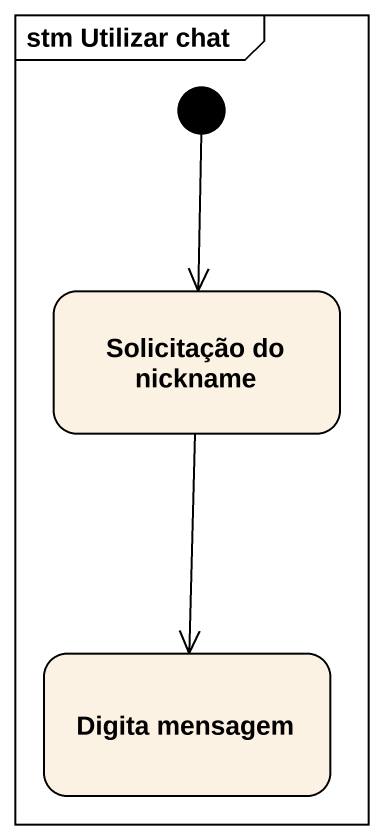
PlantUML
@startuml
mainframe stm Utilizar chat
hide empty description
state "Solicitação do nickname" as Solicitação_do_nickname
state "Digita mensagem" as Digita_mensagem
[*] --> Solicitação_do_nickname
Solicitação_do_nickname --> Digita_mensagem
@enduml
